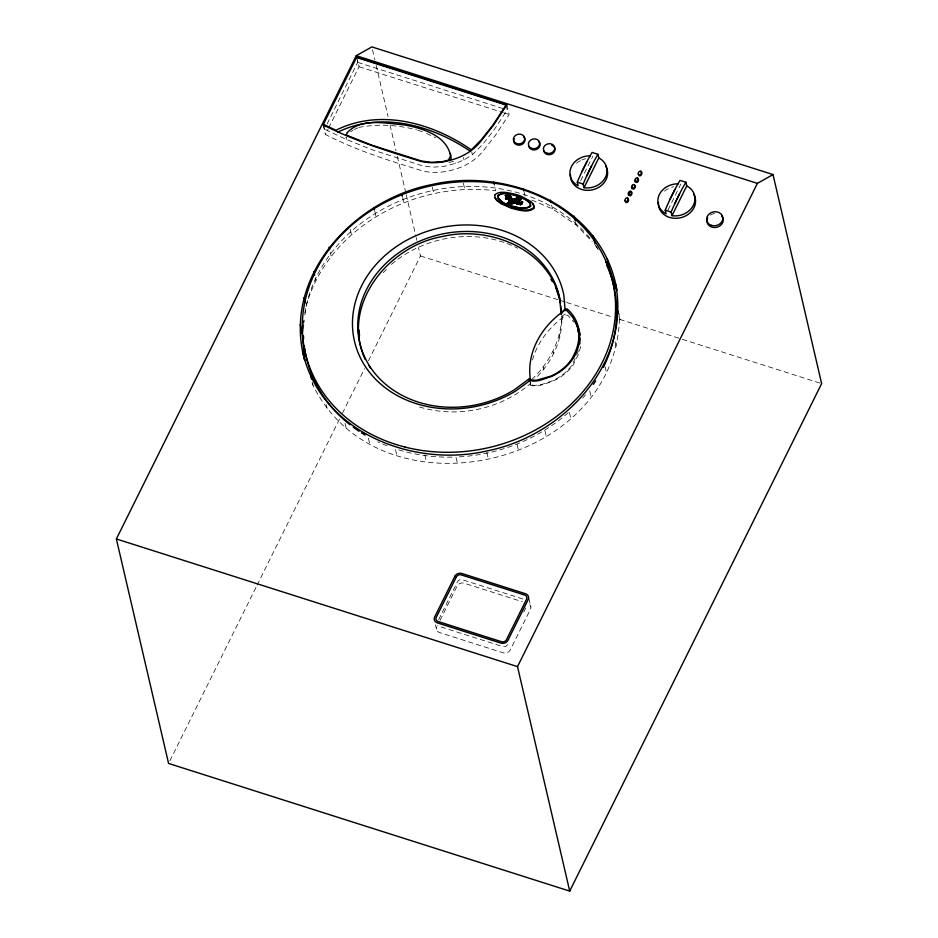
<?xml version="1.0" encoding="UTF-8"?>
<svg xmlns="http://www.w3.org/2000/svg" width="938" height="938" viewBox="0 0 938 938"><rect width="100%" height="100%" fill="white"/><g stroke="black" fill="none" stroke-linecap="round" stroke-linejoin="round"><path stroke-width="0.7" stroke-dasharray="4.69 3.52" d="M303.678 323.481L304.076 320.644M304.873 314.98L305.671 309.329M419.509 406.998C457.58 418.594 500.786 409.261 530.861 383.255L530.298 380.828C548.249 364.554 560.666 341.96 561.745 317.478C562.741 340.482 551.286 363.182 534.859 378.999M312.108 382.692L312.987 385.354C381.203 521.903 619.221 467.077 619.549 314.3M578.512 350.777L572.344 364.706A46.243 39.29 -13.1 0 1 551.896 380.98L542.727 384.158L534.121 385.518L531.541 384.732L530.978 382.305M580.774 346.474L578.254 354.623L573.224 364.765A47.416 40.287 -13.1 0 1 552.259 381.449C545.341 383.443 537.65 387.851 530.369 385.061L529.853 382.833M532.467 360.004C537.603 341.655 550.102 326.389 565.462 315.485L567.736 315.156L573.739 321.969M306.058 306.491C328.007 226.609 416.472 180.448 495.756 190.813L494.584 185.771M506.063 105.068L507.188 109.922L493.986 130.019L482.554 144.499L472.4 154.7L464.052 159.894L455.528 163.364L443.615 166.518L432.418 167.175L422.546 165.85L372.996 150.08L346.485 139.528L324.513 129.198L326.471 125.258M327.116 123.945L357.695 62.354L356.85 58.707M506.872 104.798L509.123 114.506L495.592 135.107L484.125 149.634A50.253 42.691 -13.1 0 1 456.829 168.676C446.125 172.322 434.634 173.589 423.507 171.173C390.091 160.961 356.581 150.549 325.416 134.509L328.007 129.292M328.652 127.99L359.055 66.739L357.12 58.426M169.872 760.824L256.449 586.414M257.106 585.101L339.779 418.571M342.382 413.318L364.507 368.74M368.411 360.872L420.494 255.957L418.5 247.433M580.704 180.635L592.91 156.06M438.667 619.631L457.498 581.712A3.775 3.213 -13.1 0 1 462.446 579.754L524.412 599.476M440.039 620.405L457.169 585.898A5.311 4.514 -13.1 0 1 464.052 583.166L522.255 601.692M668.008 209.924L680.847 184.036M523.803 611.904L525.761 607.976M383.337 272.63L386.339 269.441M561.674 316.622L564.934 314.171L568.182 313.714M391.463 264.352C425.653 235.145 477.407 227.547 517.717 248.253M350.695 131.754L353.087 130.206M354.283 129.432L357.636 127.955M449.009 162.52L454.965 160.937L455.528 163.364M358.75 127.462C377.944 123.628 397.712 124.918 416.578 129.854M357.695 62.354L504.421 109.043M359.055 66.739L502.182 112.29M503.565 112.736L509.123 114.506M417.82 130.253L422.804 131.836M420.494 255.957L559.775 300.289M561.17 300.735L565.344 302.059M566.74 302.505L612.702 317.126M619.666 319.342L680.953 338.853M682.348 339.298L821.629 383.619M346.708 137.417L345.923 137.1L346.485 139.528M531.811 200.087L552.482 208.857L576.096 224.897L592.265 241.699M426.614 133.454L435.595 137.722M596.04 246.061L598.256 249.707M619.162 316.129L620.041 319.905M615.094 341.749L616.266 346.802M575.51 222.376L576.096 224.897M605.08 366.606L606.546 372.914M551.591 205.082L552.482 208.857M589.756 390.947L591.233 397.243M559.329 334.69L559.904 337.117M524.178 192.313L525.057 196.089M569.448 412.568L570.914 418.864M553.103 351.41L553.666 353.837M543.301 366.993L543.864 369.42M544.919 430.636L546.385 436.944M471.837 152.273L472.4 154.7M463.489 157.467L464.052 159.894M463.36 183.18L464.826 189.488M517.108 444.483L518.573 450.779M528.926 598.643L530.873 606.968M432.301 187.131L433.766 193.439M486.81 452.292L488.569 459.855M372.527 49.749L374.848 59.704M376.173 65.39L388.074 116.582M390.067 125.117L396.012 150.725M397.337 156.412L405.943 193.38M406.271 194.811L415.862 236.048M416.191 237.478L416.847 240.316M402.578 197.461L403.75 202.502M456.032 457.498L457.498 463.806M374.778 211.308L375.95 216.35M424.82 454.918L426.579 462.481M350.249 229.376L351.422 234.43M323.95 126.771L324.513 129.198M323.153 124.801L325.416 134.509M395.519 449.63L396.985 455.938M435.502 624.884L436.463 629.046M330.223 252.263L331.102 256.051M368.388 438.128L369.853 444.436M315.203 277.859L315.789 280.38M345.067 423.355L346.239 428.396M326.154 404.665L327.034 408.452M312.401 382.833L312.987 385.354M561.932 315.649L562.308 319.905M530.181 382.352L530.369 385.061M529.841 604.74A5.311 4.514 -13.1 0 1 530.462 609.219L510.166 650.116A5.311 4.514 -13.1 0 1 503.284 652.848L439.535 632.564A5.311 4.514 -13.1 0 1 436.862 626.795M576.553 163.224A18.701 15.887 -13.1 0 1 580.845 160.445M582.017 159.917A18.701 15.887 -13.1 0 1 585.769 158.745M664.503 191.211A18.701 15.887 -13.1 0 1 673.707 186.732M585.547 394.769A157.783 134.052 -13.1 0 1 582.733 398.087M568.229 412.697A157.783 134.052 -13.1 0 1 456.431 456.994M452.057 457.134A157.783 134.052 -13.1 0 1 396.774 449.243M387.089 445.82A157.783 134.052 -13.1 0 1 377.721 441.786M303.713 322.86A157.783 134.052 -13.1 0 1 303.947 320.057M304.85 313.046A157.783 134.052 -13.1 0 1 411.829 196.335A157.783 134.052 -13.1 0 1 573.329 221.497M574.431 222.435A157.783 134.052 -13.1 0 1 585.851 233.515M586.813 234.582A157.783 134.052 -13.1 0 1 590.506 238.932M594.786 244.548A157.783 134.052 -13.1 0 1 597.975 249.215M507.575 644.594A3.775 3.213 -13.1 0 1 502.627 646.552L439.289 626.396A3.775 3.213 -13.1 0 1 437.776 625.447M710.301 215.142A8.196 6.965 -13.1 0 1 717.066 213.583"/><path stroke-width="1.41" d="M521.704 204.074C518.866 205.047 524.506 198.258 521.798 204.414M512.851 201.142L508.572 200.04M508.795 199.9C511.831 194.424 503.788 203.405 505.887 196.874M579.825 343.953L579.965 338.255M625.177 200.896L625.939 202.549L627.076 202.491A3.389 2.884 -13.1 0 0 628.53 199.571L627.733 198.915M638.438 174.187L639.2 175.84L640.337 175.781A3.389 2.884 -13.1 0 0 641.78 172.862L640.994 172.205M513.801 201.482C513.356 198.879 516.381 200.017 514.516 199.513M514.071 200.157C513.168 198 510.096 204.25 511.022 200.568M518.175 203.71L520.825 204.836L520.027 204.719M519.031 203.98L518.503 203.745M516.451 203.464C514.868 203.112 517.741 203.358 516.662 203.827M516.451 202.491L516.908 201.002M529.513 378.565L529.337 380.605L530.064 380.453C537.111 382.716 544.45 378.495 551.134 376.607A47.416 40.287 -13.1 0 0 572.098 359.911C583.506 344.316 582.017 321.605 567.056 308.86L563.949 309.962L561.112 314.195L559.681 298.003A102.465 87.058 -13.1 0 0 429.006 237.607A102.465 87.058 -13.1 0 0 367.215 362.068A102.465 87.058 -13.1 0 0 514.024 389.974L529.513 378.565L530.087 380.992M512.746 202.256L512.019 202.033M522.161 197.707C515.466 195.585 502.006 189.359 497.668 196.992L499.239 199.56L502.932 202.42M513.778 194.811C508.689 193.885 502.123 191.903 497.855 195.737L497.715 197.179C508.994 215.74 554.874 207.99 513.25 194.682M509.017 197.895C507.927 200.146 508.185 195.174 506.59 198.539M506.602 198.575L506.731 197.308M509.029 197.988L510.354 198.188L509.428 200.439L510.073 199.149M300.242 324.56L302.294 333.377L304.627 360.016C281.67 276.862 353.462 199.747 431.715 184.61C507.962 166.858 602.302 206.313 616.817 289.502M302.294 333.377L303.478 324.888M615.645 284.46C631.204 364.753 561.745 436.604 486.517 451.026C412.099 468.109 319.823 431.562 302.575 351.187M517.037 202.151L517.284 202.96M519.042 202.784L519.816 203.816M510.858 196.757C502.428 196.382 507.763 193.709 511.573 197.144C509.24 199.337 500.083 193.591 510.002 196.359M511.843 199.137L512.488 199.114M516.944 203.956L517.248 203.3L517.612 203.956M512.511 198.95L511.831 199.091M517.928 202.925L518.233 201.377L517.014 202.479M520.426 202.655L519.5 202.221M518.503 204.121L517.6 203.909L517.893 203.312L517.893 203.945M511.292 201.283L511.081 201.717M511.691 200.814L512.3 199.524L511.855 201.248M510.847 199.688L510.882 201.189L512.629 200.169M510.858 199.724L510.647 198.938M512.828 201.295L514.059 200.111M506.743 197.343L505.981 197.05M520.414 202.62L519.933 203.558M519.64 203.218L519.98 202.467M597.963 154.289L598.807 157.936A18.701 15.887 -13.1 0 1 605.467 177.282A18.701 15.887 -13.1 0 1 584.034 187.694L583.19 184.059A96.684 29.242 -72.3 0 1 586.707 175.969L591.608 165.792A96.684 29.242 -72.3 0 1 597.963 154.289L592.066 152.413A96.684 29.242 -72.3 0 0 586.965 161.5L582.017 171.478A96.684 29.242 -72.3 0 0 577.292 182.171L578.136 185.818A18.701 15.887 -13.1 0 1 571.008 167.527A18.701 15.887 -13.1 0 1 590.365 155.837M685.913 182.277L686.757 185.923A18.701 15.887 -13.1 0 1 693.405 205.27A18.701 15.887 -13.1 0 1 671.983 215.681L671.127 212.035A96.684 29.242 -72.3 0 1 674.657 203.956L679.558 193.779A96.684 29.242 -72.3 0 1 685.913 182.277L680.003 180.401A96.684 29.242 -72.3 0 0 674.903 189.488L669.955 199.466A96.684 29.242 -72.3 0 0 665.23 210.159L666.074 213.805A18.701 15.887 -13.1 0 1 658.945 195.514A18.701 15.887 -13.1 0 1 678.303 183.825M586.707 175.969L591.608 165.792M674.657 203.956L679.558 193.779M510.976 201.142L511.96 200.263M582.017 171.478L586.965 161.5M669.955 199.466L674.903 189.488M116.371 538.963L356.252 55.717L371.87 46.9L773.006 174.562L821.629 383.619L569.718 891.1L168.57 763.438L116.371 538.963L517.506 666.625L569.718 891.1M450.076 160.363L451.143 158.217L450.369 153.445M520.59 200.111C527.754 191.106 489.988 210.159 516.498 201.6M511.034 200.603L511.445 199.243L512.312 199.56M510.823 201.119L511.714 201.166M511.245 201.248L510.858 201.717M515.384 199.782L514.505 202.092L513.801 201.447M494.772 197.519L496.648 200.439L501.033 203.722L511.468 208.259L511.925 207.345M514.305 202.678L515.372 203.147M515.396 200.486L516.24 200.791L515.759 202.233L517.049 201.553A23.415 19.886 -13.1 0 0 519.699 200.345L522.149 198.34L519.511 198.153M517.448 203.734L516.99 203.933M521.856 202.28L520.965 203.968M584.034 187.694L598.807 157.936M631.802 187.541L632.411 186.334M635.718 179.662L635.096 181.855L637.019 182.464A3.389 2.884 -13.1 0 0 638.473 179.545L637.688 178.877M671.983 215.681L686.757 185.923M517.506 666.625L757.4 183.379L773.006 174.562M520.707 203.534L520.238 202.01M529.935 206.712L530.674 205.903M505.934 199.384L507.306 198.082M507.986 198.985L508.935 198.094M511.022 200.92L507.775 203.382L515.431 202.057M497.785 195.432L498.547 194.752M629.914 192.278L628.46 195.21L630.395 195.819A3.389 2.884 -13.1 0 0 631.837 192.9L631.051 192.231M530.064 380.453L515.994 390.818A107.213 91.092 -13.1 0 1 362.373 361.622A107.213 91.092 -13.1 0 1 427.025 231.393A107.213 91.092 -13.1 0 1 563.761 294.591L565.039 309.141M518.468 201.658L517.917 202.878M518.89 201.119L519.793 200.603M515.408 203.077C530.462 194.705 512.851 198.27 507.915 202.901C513.262 205.903 531.635 192.818 513.063 199.794M510.893 200.72C497.715 208.963 529.138 198.27 519.289 198.375M515.56 202.327L516.439 202.456M516.568 201.494C527.25 196.687 518.55 196.37 513.016 199.595L513.227 200.216L515.279 199.395M517.87 201.623L514.505 203.054M512.582 199.97L511.914 200.662M517.061 201.6L514.481 202.866M513.321 199.888L515.302 199.571M337.821 132.141C381.309 110.895 432.688 125.458 470.665 151.51M515.419 202.01L514.716 202.069M516.381 199.184L518.397 198.586M513.403 203.253L511.386 203.851M516.416 198.997L518.562 198.364M513.367 203.452L511.222 204.074M510.659 198.985L509.967 198.985M516.217 201.049L516.111 201.928M508.138 204.965L521.024 208.201M519.664 208.06L526.37 208.271L530.744 206.208L530.275 203.452L525.667 199.536M507.27 193.685L512.183 194.436M509.744 197.238L507.27 196.312L509.955 196.71M518.034 207.814L519.113 207.978M508.912 196.159C502.944 194.658 510.166 198.997 510.87 197.015M517.225 207.661L514.81 207.134M511.468 208.259C518.62 209.971 527.813 213.348 534.168 208.295L534.332 206.595L532.456 203.675M356.252 55.717L757.4 183.379M356.569 57.499L506.063 105.068L492.86 125.164L481.429 139.645L471.275 149.846C432.711 123.007 380.16 108.105 335.968 130.253L323.387 124.344L323.95 126.771M577.292 182.171L583.19 184.059M665.23 210.159L671.127 212.035M507.036 197.168L505.817 196.734M522.677 202.151L521.786 201.951M508.548 196.394L508.783 196.534M507.153 204.554L503.167 202.526M522.888 198.047L525.409 199.372M526.429 199.477L528.059 200.392M517.272 202.913L518.55 202.971L518.89 201.717M634.369 185.56L635.155 186.216A3.389 2.884 -13.1 0 1 633.701 189.136L631.778 188.526M528.211 201.295L530.251 203.323M500.376 200.591L498.289 198.375M605.655 261.854L609.348 267.94L616.817 290.616M550.969 279.243L552.47 281.705M368.915 365.539L370.416 368.001M515.431 200.626L514.645 202.479M512.676 199.759L512.805 200.603M555.46 286.629L559.482 298.8M365.175 359.383C340.295 304.979 388.496 245.674 442.49 236.517C490.691 224.874 551.99 250.54 560.502 303.279M580.259 334.889L578.781 329.261L572.614 317.114L566.611 310.302L564.336 310.63C541.953 325.826 526.159 352.219 530.416 379.878L536.032 380.371L550.77 376.138A46.243 39.29 -13.1 0 0 571.219 359.864C577.409 349.534 581.654 336.871 576.671 325.169M577.796 330.024L579.238 335.511M607.296 259.111L609.348 267.94M617.99 311.088L618.576 313.609M593.25 236.013L595.009 243.587M574.044 216.068L575.217 221.122M550.418 200.04L551.005 202.561M523.298 188.526L523.885 191.047M510.354 198.188L508.912 197.859M508.396 197.695L507.235 197.191M493.705 181.984L494.291 184.505M401.699 193.685L402.285 196.206M373.899 207.521L374.485 210.042M329.05 247.222L329.637 249.743M313.738 271.551L314.617 275.338M304.006 297.663L305.178 302.716M310.935 376.525L311.522 379.058M560.725 305.835L561.428 313.925M359.019 329.953L359.512 335.64M605.702 166.202A18.701 15.887 -13.1 0 1 592.64 189.781A18.701 15.887 -13.1 0 1 570.503 174.386M551.661 145.179A5.734 4.878 -13.1 0 1 552.728 153.562A5.734 4.878 -13.1 0 1 543.7 150.69M538.94 141.849A5.734 4.878 -13.1 0 1 536.407 149.482A5.734 4.878 -13.1 0 1 528.68 145.918M693.651 194.189A18.701 15.887 -13.1 0 1 680.578 217.768A18.701 15.887 -13.1 0 1 658.453 202.374M606.71 265.255A157.783 134.052 -13.1 0 1 603.345 367.403M595.689 380.875A157.783 134.052 -13.1 0 1 593.32 384.439M365.081 435.091A157.783 134.052 -13.1 0 1 361.447 432.852M359.066 431.304A157.783 134.052 -13.1 0 1 353.298 427.259M349.968 424.715A157.783 134.052 -13.1 0 1 304.299 346.04M303.607 338.724A157.783 134.052 -13.1 0 1 303.466 335.781M523.932 137.065A5.734 4.878 -13.1 0 1 519.945 145.097A5.734 4.878 -13.1 0 1 514.118 138.59M721.685 215.963A8.196 6.965 -13.1 0 1 715.987 227.43A8.196 6.965 -13.1 0 1 707.662 218.144M494.713 194.893L495.299 198.164L497.785 200.72L507.634 206.067A60.138 51.098 -13.1 0 0 514.985 208.4C521.059 209.479 528.844 211.929 533.957 207.38L533.382 204.109L530.885 201.553L521.036 196.206A60.138 51.098 -13.1 0 0 513.684 193.873C507.61 192.794 499.825 190.344 494.713 194.893M507.716 196.007L509.615 196.499L507.763 195.948M507.821 196.452L509.721 196.945L507.868 196.394M505.277 195.374C512.523 200.099 514.176 194.823 505.277 195.374M507.165 195.866L510.19 196.64L507.165 195.866M356.792 57.042L323.153 124.801C354.318 140.841 387.84 151.253 421.244 161.477C432.371 163.88 443.862 162.614 454.578 158.968A50.253 42.691 -13.1 0 0 481.874 139.926L493.329 125.399L506.872 104.798L356.792 57.042M347.353 132.563L346.145 134.99L371.87 145.226L421.42 160.996L431.292 162.321L442.478 161.664L448.446 160.093L450.58 155.79C446.547 135.389 422.44 128.377 404.571 124.895C386.421 123.617 361.411 117.426 347.353 132.563M454.918 576.19L434.611 617.087A5.311 4.514 -13.1 0 0 437.272 622.855L501.021 643.14A5.311 4.514 -13.1 0 0 507.904 640.408L528.211 599.511A5.311 4.514 -13.1 0 0 525.538 593.742L461.789 573.458A5.311 4.514 -13.1 0 0 454.918 576.19M456.372 576.858L436.24 617.403A3.775 3.213 -13.1 0 0 438.163 621.542L501.502 641.698A3.775 3.213 -13.1 0 0 506.45 639.739L526.57 599.194A3.775 3.213 -13.1 0 0 524.659 595.055L461.32 574.9A3.775 3.213 -13.1 0 0 456.372 576.858M640.771 171.232L639.634 171.279A3.389 2.884 -13.1 0 0 638.18 174.198L640.103 174.82A3.389 2.884 -13.1 0 0 641.557 171.889L640.771 171.232M637.453 177.915L636.316 177.962A3.389 2.884 -13.1 0 0 634.862 180.882L636.796 181.491A3.389 2.884 -13.1 0 0 638.239 178.572L637.453 177.915M634.147 184.587L633.009 184.634A3.389 2.884 -13.1 0 0 631.555 187.553L633.478 188.175A3.389 2.884 -13.1 0 0 634.932 185.243L634.147 184.587M630.828 191.27L629.691 191.317A3.389 2.884 -13.1 0 0 628.237 194.236L630.16 194.846A3.389 2.884 -13.1 0 0 631.614 191.927L630.828 191.27M627.51 197.941L626.373 197.988A3.389 2.884 -13.1 0 0 624.919 200.908L626.854 201.529A3.389 2.884 -13.1 0 0 628.296 198.598L627.51 197.941M546.772 153.222A5.734 4.878 -13.1 0 0 554.745 147.712A5.734 4.878 -13.1 0 0 545.717 144.827A5.734 4.878 -13.1 0 0 546.772 153.222M531.764 148.439A5.734 4.878 -13.1 0 0 539.725 142.928A5.734 4.878 -13.1 0 0 530.697 140.055A5.734 4.878 -13.1 0 0 531.764 148.439M405.146 447.098A157.783 134.052 -13.1 0 0 613.218 284.05A157.783 134.052 -13.1 0 0 358.363 219.668A157.783 134.052 -13.1 0 0 405.146 447.098M516.744 143.666A5.734 4.878 -13.1 0 0 524.705 138.144A5.734 4.878 -13.1 0 0 515.677 135.271A5.734 4.878 -13.1 0 0 516.744 143.666M711.414 225.378A8.196 6.965 -13.1 0 0 722.799 217.499A8.196 6.965 -13.1 0 0 709.902 213.395A8.196 6.965 -13.1 0 0 711.414 225.378"/></g></svg>
